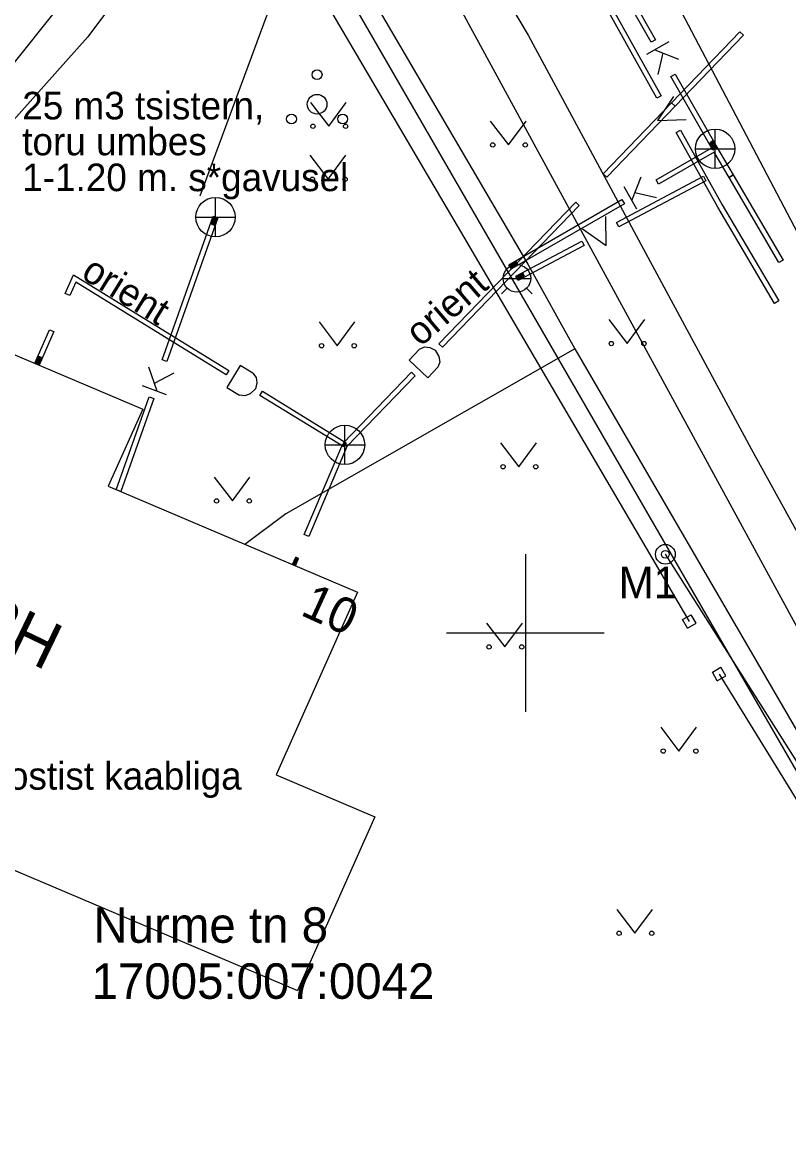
# Model space of a CAD drawing. Extents: x 640432 to 641404, y 6454973 to 6456796.
# Drawn here: x 640487.23 to 640506.68, y 6455087.27 to 6455115.5 of the extents above; entities that cross this region are included whole.
import ezdxf

# ---------------------------------------------------------------- set-up
doc = ezdxf.new("R2010")
doc.units = 0
for name, color, linetype in [('AED', 7, 'Continuous'), ('DTRASS', 7, 'Continuous'), ('HALJASTUS', 7, 'Continuous'), ('HOONE', 7, 'Continuous'), ('KKAEV', 7, 'Continuous'), ('KORGUS', 7, 'Continuous'), ('KTRASS', 7, 'Continuous'), ('MOOTMPUNKT', 7, 'Continuous'), ('MPKAABEL', 7, 'Continuous'), ('MPOHULIIN', 7, 'Continuous'), ('PIIR', 7, 'Continuous'), ('POST', 7, 'Continuous'), ('PUU', 7, 'Continuous'), ('SITRASS', 7, 'Continuous'), ('TEE', 7, 'Continuous'), ('VKAEV', 7, 'Continuous'), ('VORK', 7, 'Continuous'), ('VTRASS', 7, 'Continuous')]:
    doc.layers.add(name, color=color, linetype=linetype)

# ---------------------------------------------------------------- blocks, each defined once
blk = doc.blocks.new('RING02')
at = {"layer": 'KORGUS'}
blk.add_circle((0, 0), 0.2, dxfattribs=at)
blk = doc.blocks.new('PUPOST')
at = {"layer": 'POST'}
blk.add_circle((0, 0), 0.5, dxfattribs=at)
blk = doc.blocks.new('KAKAEV_1')
at = {"layer": 'KKAEV'}
for p, q in [((0, -1), (0, 1)), ((-1, 0), (1, 0))]:
    blk.add_line(p, q, dxfattribs=at)
blk.add_circle((0, 0), 1, dxfattribs=at)
blk = doc.blocks.new('VARPOS_1')
at = {"layer": 'AED'}
for p, q in [((-0.25, 0.25), (-0.25, -0.25)), ((-0.25, 0.25), (0.25, 0.25)), ((0.25, 0.25), (0.25, -0.25)), ((-0.25, -0.25), (0.25, -0.25))]:
    blk.add_line(p, q, dxfattribs=at)
blk = doc.blocks.new('_U44')
at = {"layer": 'DTRASS'}
for p, q in [((640492.762, 6455106.787), (640492.424, 6455106.232)), ((640493.083, 6455106.592), (640492.762, 6455106.787)), ((640492.424, 6455106.232), (640492.745, 6455106.037))]:
    blk.add_line(p, q, dxfattribs=at)
blk.add_lwpolyline([(640493.083, 6455106.592), (640493.168, 6455106.481), (640493.185, 6455106.344), (640493.149, 6455106.198), (640493.012, 6455106.07), (640492.879, 6455106.017), (640492.745, 6455106.037)], dxfattribs=at)
blk = doc.blocks.new('_U45')
at = {"layer": 'KTRASS'}
for p, q in [((640490.654, 6455106.136), (640490.443, 6455106.745)), ((640490.584, 6455106.339), (640491.082, 6455106.602)), ((640490.272, 6455106.275), (640490.884, 6455106.054))]:
    blk.add_line(p, q, dxfattribs=at)
blk = doc.blocks.new('_U46')
at = {"layer": 'DTRASS'}
for p, q in [((640497.308, 6455107.197), (640497.049, 6455106.926)), ((640497.049, 6455106.926), (640497.519, 6455106.477)), ((640497.519, 6455106.477), (640497.778, 6455106.748))]:
    blk.add_line(p, q, dxfattribs=at)
blk.add_lwpolyline([(640497.308, 6455107.197), (640497.434, 6455107.256), (640497.572, 6455107.243), (640497.707, 6455107.177), (640497.802, 6455107.016), (640497.826, 6455106.875), (640497.778, 6455106.748)], dxfattribs=at)
blk = doc.blocks.new('MURU_1_1')
at = {"layer": 'HALJASTUS'}
for p, q in [((-92.7, 121.3), (0, 0)), ((0, 0), (89.1, 121.3))]:
    blk.add_line(p, q, dxfattribs=at)
for centre in [(-80.2, 0), (85.5, 0)]:
    blk.add_circle(centre, 11, dxfattribs=at)
blk = doc.blocks.new('_U68')
at = {"layer": 'KTRASS'}
for p, q in [((640502.698, 6455110.976), (640502.932, 6455111.576)), ((640502.497, 6455111.329), (640502.818, 6455110.764)), ((640502.776, 6455111.176), (640503.325, 6455111.051))]:
    blk.add_line(p, q, dxfattribs=at)
blk = doc.blocks.new('KAKAEV_2')
at = {"layer": 'KKAEV'}
for p, q in [((0, -1), (0, 1)), ((-1, 0), (1, 0))]:
    blk.add_line(p, q, dxfattribs=at)
blk.add_circle((0, 0), 1, dxfattribs=at)
blk = doc.blocks.new('_U73')
at = {"layer": 'KTRASS'}
for p, q in [((640503.636, 6455114.998), (640503.07, 6455114.679)), ((640503.282, 6455114.799), (640503.881, 6455114.562)), ((640503.482, 6455114.72), (640503.356, 6455114.171))]:
    blk.add_line(p, q, dxfattribs=at)
blk = doc.blocks.new('_U97')
at = {"layer": 'VTRASS'}
for p, q in [((640502.052, 6455109.835), (640502.038, 6455110.566)), ((640501.451, 6455110.25), (640502.052, 6455109.835))]:
    blk.add_line(p, q, dxfattribs=at)
blk = doc.blocks.new('VESIIB_1')
at = {"layer": 'VKAEV'}
for p, q in [((-0.7, 0), (0.7, 0)), ((-0.495, -0.495), (-0.774, -0.774)), ((0.495, -0.495), (0.774, -0.774))]:
    blk.add_line(p, q, dxfattribs=at)
blk.add_circle((0, 0), 0.7, dxfattribs=at)
blk = doc.blocks.new('_U103')
at = {"layer": 'VTRASS'}
for p, q in [((640503.754, 6455113.611), (640503.351, 6455113.002)), ((640503.351, 6455113.002), (640504.081, 6455113.031))]:
    blk.add_line(p, q, dxfattribs=at)
blk = doc.blocks.new('PQQSAS_1_1')
at = {"layer": 'PUU'}
for centre, radius in [((0, 1.5), 0.25), ((0, 0), 0.5), ((-1.3, -0.75), 0.25), ((1.3, -0.75), 0.25)]:
    blk.add_circle(centre, radius, dxfattribs=at)
blk = doc.blocks.new('MURU_2')
at = {"layer": 'HALJASTUS'}
for p, q in [((-0.927, 1.213), (0, 0)), ((0, 0), (0.891, 1.213))]:
    blk.add_line(p, q, dxfattribs=at)
for centre in [(-0.802, 0), (0.855, 0)]:
    blk.add_circle(centre, 0.11, dxfattribs=at)
blk = doc.blocks.new('VKORIS')
at = {"layer": 'VORK'}
for p, q in [((0, 4), (0, -4)), ((-4, 0), (4, 0))]:
    blk.add_line(p, q, dxfattribs=at)

msp = doc.modelspace()

# ---------------------------------------------------------------- linework, layer by layer
at = {"layer": 'AED'}
for p, q in [((640494.558, 6455116.63), (640498.439, 6455110.043)), ((640498.439, 6455110.043), (640504.158, 6455100.295)), ((640504.913, 6455098.958), (640509.502, 6455091.501))]:
    msp.add_line(p, q, dxfattribs=at)
at = {"layer": 'DTRASS'}
for p, q in [((640487.57, 6455106.833), (640487.65, 6455107.017)), ((640487.662, 6455107.012), (640487.581, 6455106.828)), ((640487.593, 6455106.823), (640487.673, 6455107.006)), ((640487.664, 6455106.86), (640487.595, 6455106.891)), ((640487.669, 6455106.872), (640487.6, 6455106.902)), ((640487.685, 6455107.001), (640487.604, 6455106.818)), ((640487.674, 6455106.883), (640487.605, 6455106.914)), ((640487.679, 6455106.895), (640487.61, 6455106.925)), ((640487.684, 6455106.906), (640487.615, 6455106.936)), ((640487.696, 6455106.996), (640487.616, 6455106.813)), ((640487.689, 6455106.918), (640487.62, 6455106.948)), ((640487.694, 6455106.929), (640487.625, 6455106.959)), ((640487.708, 6455106.991), (640487.627, 6455106.808)), ((640487.699, 6455106.941), (640487.63, 6455106.971)), ((640487.704, 6455106.952), (640487.635, 6455106.982)), ((640487.639, 6455106.803), (640487.719, 6455106.986)), ((640487.709, 6455106.963), (640487.64, 6455106.994)), ((640487.714, 6455106.975), (640487.645, 6455107.005)), ((640487.719, 6455106.986), (640487.65, 6455107.017)), ((640487.639, 6455106.803), (640487.57, 6455106.833)), ((640487.644, 6455106.815), (640487.575, 6455106.845)), ((640487.649, 6455106.826), (640487.58, 6455106.856)), ((640487.654, 6455106.838), (640487.585, 6455106.868)), ((640487.659, 6455106.849), (640487.59, 6455106.879)), ((640494.092, 6455101.737), (640494.17, 6455101.921)), ((640494.181, 6455101.916), (640494.103, 6455101.732)), ((640494.115, 6455101.727), (640494.193, 6455101.911)), ((640494.19, 6455101.777), (640494.121, 6455101.806)), ((640494.204, 6455101.906), (640494.126, 6455101.722)), ((640494.195, 6455101.788), (640494.126, 6455101.817)), ((640494.2, 6455101.8), (640494.131, 6455101.829)), ((640494.205, 6455101.811), (640494.136, 6455101.84)), ((640494.216, 6455101.901), (640494.138, 6455101.717)), ((640494.21, 6455101.823), (640494.141, 6455101.852)), ((640494.215, 6455101.834), (640494.146, 6455101.863)), ((640494.228, 6455101.897), (640494.149, 6455101.712)), ((640494.219, 6455101.846), (640494.15, 6455101.875)), ((640494.224, 6455101.857), (640494.155, 6455101.886)), ((640494.229, 6455101.869), (640494.16, 6455101.898)), ((640494.161, 6455101.708), (640494.239, 6455101.892)), ((640494.234, 6455101.88), (640494.165, 6455101.909)), ((640494.239, 6455101.892), (640494.17, 6455101.921)), ((640494.161, 6455101.708), (640494.092, 6455101.737)), ((640494.166, 6455101.719), (640494.097, 6455101.748)), ((640494.171, 6455101.731), (640494.102, 6455101.76)), ((640494.176, 6455101.742), (640494.107, 6455101.771)), ((640494.18, 6455101.754), (640494.111, 6455101.783)), ((640494.185, 6455101.765), (640494.116, 6455101.794))]:
    msp.add_line(p, q, dxfattribs=at)
for points in [[(640503.707, 6455113.452), (640505.442, 6455115.251), (640505.532, 6455115.165), (640503.797, 6455113.365)], [(640501.971, 6455111.653), (640503.707, 6455113.452), (640503.797, 6455113.365), (640502.061, 6455111.566)], [(640497.805, 6455107.335), (640501.277, 6455110.933), (640501.367, 6455110.846), (640497.895, 6455107.248)], [(640488.036, 6455107.645), (640487.661, 6455106.793), (640487.547, 6455106.843), (640487.921, 6455107.695)], [(640495.376, 6455104.816), (640497.111, 6455106.615), (640497.201, 6455106.528), (640495.465, 6455104.729)], [(640495.388, 6455104.719), (640493.258, 6455106.029), (640493.324, 6455106.135), (640495.453, 6455104.825)], [(640495.478, 6455104.748), (640494.502, 6455102.446), (640494.386, 6455102.495), (640495.363, 6455104.797)]]:
    msp.add_lwpolyline(points, close=True, dxfattribs=at)
msp.add_lwpolyline([(640492.407, 6455106.553), (640488.588, 6455108.902), (640488.438, 6455108.561), (640488.323, 6455108.611), (640488.531, 6455109.084), (640492.472, 6455106.659), (640492.407, 6455106.553)], dxfattribs=at)
at = {"layer": 'HOONE'}
for p, q in [((640483.04, 6455108.755), (640490.287, 6455105.68)), ((640490.287, 6455105.68), (640489.413, 6455103.722)), ((640489.413, 6455103.722), (640495.742, 6455101.037)), ((640495.742, 6455101.037), (640493.675, 6455096.402)), ((640493.675, 6455096.402), (640496.18, 6455095.339)), ((640496.18, 6455095.339), (640494.215, 6455090.933))]:
    msp.add_line(p, q, dxfattribs=at)
msp.add_lwpolyline([(640484.485, 6455111.292), (640488.542, 6455116.367), (640485.326, 6455118.938), (640481.269, 6455113.863)], close=True, dxfattribs=at)
msp.add_lwpolyline([(640477.52, 6455096.378), (640484.809, 6455093.285), (640485.424, 6455094.663), (640494.215, 6455090.933)], dxfattribs=at)
at = {"layer": 'KTRASS'}
for p, q in [((640504.744, 6455112.477), (640504.679, 6455112.44)), ((640504.778, 6455112.266), (640504.679, 6455112.44)), ((640504.75, 6455112.466), (640504.685, 6455112.429)), ((640504.69, 6455112.446), (640504.789, 6455112.273)), ((640504.757, 6455112.456), (640504.692, 6455112.418)), ((640504.763, 6455112.445), (640504.698, 6455112.407)), ((640504.8, 6455112.279), (640504.701, 6455112.452)), ((640504.769, 6455112.434), (640504.704, 6455112.397)), ((640504.775, 6455112.423), (640504.71, 6455112.386)), ((640504.712, 6455112.459), (640504.811, 6455112.285)), ((640504.781, 6455112.412), (640504.716, 6455112.375)), ((640504.723, 6455112.465), (640504.822, 6455112.291)), ((640504.788, 6455112.401), (640504.723, 6455112.364)), ((640504.794, 6455112.39), (640504.729, 6455112.353)), ((640504.733, 6455112.471), (640504.833, 6455112.297)), ((640504.8, 6455112.38), (640504.735, 6455112.342)), ((640504.806, 6455112.369), (640504.741, 6455112.331)), ((640504.844, 6455112.304), (640504.744, 6455112.477)), ((640504.813, 6455112.358), (640504.747, 6455112.321)), ((640504.819, 6455112.347), (640504.754, 6455112.31)), ((640504.825, 6455112.336), (640504.76, 6455112.299)), ((640504.831, 6455112.325), (640504.766, 6455112.288)), ((640504.837, 6455112.314), (640504.772, 6455112.277)), ((640504.844, 6455112.304), (640504.778, 6455112.266)), ((640492.099, 6455110.563), (640492.033, 6455110.375)), ((640492.044, 6455110.371), (640492.111, 6455110.559)), ((640492.056, 6455110.367), (640492.123, 6455110.555)), ((640492.099, 6455110.563), (640492.17, 6455110.538)), ((640492.033, 6455110.375), (640492.103, 6455110.35)), ((640492.037, 6455110.387), (640492.107, 6455110.362)), ((640492.041, 6455110.399), (640492.112, 6455110.373)), ((640492.045, 6455110.41), (640492.116, 6455110.385)), ((640492.049, 6455110.422), (640492.12, 6455110.397)), ((640492.053, 6455110.434), (640492.124, 6455110.409)), ((640492.058, 6455110.446), (640492.128, 6455110.421)), ((640492.062, 6455110.457), (640492.133, 6455110.432)), ((640492.066, 6455110.469), (640492.137, 6455110.444)), ((640492.068, 6455110.362), (640492.135, 6455110.551)), ((640492.07, 6455110.481), (640492.141, 6455110.456)), ((640492.074, 6455110.493), (640492.145, 6455110.468)), ((640492.079, 6455110.505), (640492.149, 6455110.48)), ((640492.147, 6455110.547), (640492.08, 6455110.358)), ((640492.083, 6455110.516), (640492.153, 6455110.491)), ((640492.087, 6455110.528), (640492.158, 6455110.503)), ((640492.091, 6455110.54), (640492.162, 6455110.515)), ((640492.092, 6455110.354), (640492.158, 6455110.543)), ((640492.095, 6455110.552), (640492.166, 6455110.527)), ((640492.17, 6455110.538), (640492.103, 6455110.35)), ((640499.595, 6455109.323), (640499.768, 6455109.422)), ((640499.632, 6455109.258), (640499.595, 6455109.323)), ((640499.774, 6455109.412), (640499.601, 6455109.312)), ((640499.643, 6455109.264), (640499.606, 6455109.329)), ((640499.607, 6455109.301), (640499.781, 6455109.401)), ((640499.787, 6455109.39), (640499.614, 6455109.29)), ((640499.654, 6455109.27), (640499.617, 6455109.335)), ((640499.793, 6455109.379), (640499.62, 6455109.279)), ((640499.799, 6455109.368), (640499.626, 6455109.268)), ((640499.665, 6455109.276), (640499.627, 6455109.341)), ((640499.632, 6455109.258), (640499.806, 6455109.357)), ((640499.676, 6455109.283), (640499.638, 6455109.347)), ((640499.687, 6455109.289), (640499.649, 6455109.354)), ((640499.697, 6455109.295), (640499.66, 6455109.36)), ((640499.708, 6455109.301), (640499.671, 6455109.366)), ((640499.719, 6455109.307), (640499.682, 6455109.372)), ((640499.73, 6455109.314), (640499.692, 6455109.379)), ((640499.741, 6455109.32), (640499.703, 6455109.385)), ((640499.752, 6455109.326), (640499.714, 6455109.391)), ((640499.762, 6455109.332), (640499.725, 6455109.397)), ((640499.773, 6455109.339), (640499.736, 6455109.404)), ((640499.784, 6455109.345), (640499.747, 6455109.41)), ((640499.795, 6455109.351), (640499.757, 6455109.416)), ((640499.806, 6455109.357), (640499.768, 6455109.422))]:
    msp.add_line(p, q, dxfattribs=at)
for points in [[(640502.061, 6455117.219), (640503.302, 6455115.049), (640503.194, 6455114.987), (640501.953, 6455117.157)], [(640503.799, 6455114.181), (640504.865, 6455112.316), (640504.757, 6455112.254), (640503.69, 6455114.119)], [(640506.43, 6455109.4), (640505.165, 6455111.557), (640505.273, 6455111.62), (640506.537, 6455109.463)], [(640502.509, 6455110.886), (640499.645, 6455109.236), (640499.582, 6455109.344), (640502.447, 6455110.995)], [(640490.785, 6455106.931), (640492.076, 6455110.572), (640492.194, 6455110.53), (640490.903, 6455106.889)], [(640489.616, 6455103.632), (640490.451, 6455105.988), (640490.569, 6455105.946), (640489.734, 6455103.59)]]:
    msp.add_lwpolyline(points, close=True, dxfattribs=at)
msp.add_lwpolyline([(640503.376, 6455111.386), (640503.313, 6455111.494), (640504.834, 6455112.37), (640505.273, 6455111.62), (640505.165, 6455111.557), (640504.788, 6455112.2), (640503.376, 6455111.386)], dxfattribs=at)
at = {"layer": 'MPKAABEL'}
msp.add_lwpolyline([(640491.428, 6455123.065), (640492.395, 6455122.025), (640492.654, 6455121.262), (640492.694, 6455120.2), (640488.899, 6455115.122), (640485.189, 6455110.984), (640483.816, 6455109.552), (640482.037, 6455108.759), (640481.305, 6455107.89), (640481.305, 6455107.89), (640476.353, 6455097.658), (640476.264, 6455096.632), (640476.479, 6455095.222), (640476.785, 6455094.667), (640477.421, 6455094.324), (640479.499, 6455093.774), (640480.582, 6455093.499), (640481.028, 6455093.54), (640481.539, 6455094.673)], dxfattribs=at)
at = {"layer": 'MPOHULIIN'}
msp.add_lwpolyline([(640536.854, 6455048.107), (640523.615, 6455070.339), (640503.55, 6455101.996)], dxfattribs=at)
at = {"layer": 'PIIR'}
msp.add_lwpolyline([(640472.175, 6455096.397), (640477.63, 6455108.21), (640490.12, 6455125.49), (640517.82, 6455077.55), (640494.88, 6455064.29), (640492.37, 6455057.97), (640487.485, 6455059.905)], dxfattribs=at)
at = {"layer": 'SITRASS'}
for points in [[(640489.747, 6455131.05), (640491.427, 6455127.939), (640492.57, 6455122.156), (640500.063, 6455109.358), (640501.251, 6455107.206)], [(640493.885, 6455131.06), (640493.573, 6455124.612), (640508.45, 6455097.283), (640519.545, 6455077.992), (640524.752, 6455069.009), (640525.257, 6455063.976)], [(640501.251, 6455107.206), (640493.918, 6455103.019), (640492.877, 6455102.243)], [(640501.251, 6455107.206), (640507.876, 6455095.814), (640512.526, 6455088.444), (640518.884, 6455077.849), (640520.749, 6455074.079)]]:
    msp.add_lwpolyline(points, dxfattribs=at)
at = {"layer": 'TEE'}
for points in [[(640490.523, 6455131.052), (640493.944, 6455125.463), (640500.069, 6455115.171)], [(640497.496, 6455127.55), (640503.352, 6455116.915), (640508.803, 6455106.531)], [(640491.743, 6455111.091), (640493.447, 6455115.68), (640495.159, 6455117.743)], [(640500.069, 6455115.171), (640505.728, 6455104.672), (640512.048, 6455093.218), (640517.894, 6455082.664), (640523.609, 6455072.209)]]:
    msp.add_lwpolyline(points, dxfattribs=at)
at = {"layer": 'VTRASS'}
for p, q in [((640499.765, 6455109.029), (640499.942, 6455109.123)), ((640499.801, 6455108.963), (640499.765, 6455109.029)), ((640499.948, 6455109.112), (640499.771, 6455109.018)), ((640499.812, 6455108.969), (640499.776, 6455109.035)), ((640499.777, 6455109.007), (640499.954, 6455109.101)), ((640499.96, 6455109.09), (640499.783, 6455108.996)), ((640499.823, 6455108.975), (640499.787, 6455109.041)), ((640499.965, 6455109.079), (640499.789, 6455108.985)), ((640499.971, 6455109.068), (640499.795, 6455108.974)), ((640499.834, 6455108.981), (640499.798, 6455109.047)), ((640499.801, 6455108.963), (640499.977, 6455109.057)), ((640499.845, 6455108.986), (640499.81, 6455109.053)), ((640499.856, 6455108.992), (640499.821, 6455109.058)), ((640499.867, 6455108.998), (640499.832, 6455109.064)), ((640499.878, 6455109.004), (640499.843, 6455109.07)), ((640499.889, 6455109.01), (640499.854, 6455109.076)), ((640499.9, 6455109.016), (640499.865, 6455109.082)), ((640499.911, 6455109.022), (640499.876, 6455109.088)), ((640499.922, 6455109.027), (640499.887, 6455109.094)), ((640499.933, 6455109.033), (640499.898, 6455109.1)), ((640499.944, 6455109.039), (640499.909, 6455109.105)), ((640499.955, 6455109.045), (640499.92, 6455109.111)), ((640499.966, 6455109.051), (640499.931, 6455109.117)), ((640499.977, 6455109.057), (640499.942, 6455109.123))]:
    msp.add_line(p, q, dxfattribs=at)
for points in [[(640502.224, 6455115.81), (640503.445, 6455113.628), (640503.336, 6455113.567), (640502.115, 6455115.749)], [(640504.576, 6455111.476), (640502.369, 6455110.301), (640502.31, 6455110.412), (640504.517, 6455111.586)], [(640501.486, 6455109.832), (640499.812, 6455108.941), (640499.754, 6455109.051), (640501.427, 6455109.942)]]:
    msp.add_lwpolyline(points, close=True, dxfattribs=at)
msp.add_lwpolyline([(640506.318, 6455108.36), (640504.883, 6455110.802), (640503.824, 6455112.695), (640503.933, 6455112.756), (640504.991, 6455110.864), (640506.426, 6455108.423), (640506.318, 6455108.36)], dxfattribs=at)

# ---------------------------------------------------------------- block references
at = {"layer": 'AED', "xscale": 0.5, "yscale": 0.5}
for p, rotation in [((640504.158, 6455100.295), 118.60337701115506), ((640504.913, 6455098.958), 120.01044334110209)]:
    msp.add_blockref('VARPOS_1', p, dxfattribs=dict(at, rotation=rotation))
at = {"layer": 'DTRASS'}
for name in ['_U46', '_U44']:
    msp.add_blockref(name, (0, 0), dxfattribs=at)
at = {"layer": 'HALJASTUS'}
for name, p, xscale, yscale in [('MURU_1_1', (640495.009, 6455112.855), 0.005, 0.005), ('MURU_2', (640499.569, 6455112.382), 0.5, 0.5), ('MURU_2', (640494.995, 6455111.513), 0.5, 0.5), ('MURU_2', (640495.226, 6455107.287), 0.5, 0.5), ('MURU_2', (640502.58, 6455107.344), 0.5, 0.5), ('MURU_1_1', (640499.833, 6455104.218), 0.005, 0.005), ('MURU_2', (640492.563, 6455103.349), 0.5, 0.5), ('MURU_1_1', (640499.478, 6455099.646), 0.005, 0.005), ('MURU_1_1', (640503.896, 6455097.004), 0.005, 0.005), ('MURU_1_1', (640502.778, 6455092.381), 0.005, 0.005)]:
    msp.add_blockref(name, p, dxfattribs=dict(at, xscale=xscale, yscale=yscale))
at = {"layer": 'KKAEV', "xscale": 0.5, "yscale": 0.5}
for name, p in [('KAKAEV_2', (640504.811, 6455112.285)), ('KAKAEV_1', (640492.135, 6455110.551)), ('KAKAEV_1', (640495.42, 6455104.772))]:
    msp.add_blockref(name, p, dxfattribs=at)
at = {"layer": 'KTRASS'}
for name in ['_U73', '_U68', '_U45']:
    msp.add_blockref(name, (0, 0), dxfattribs=at)
at = {"layer": 'MOOTMPUNKT', "xscale": 0.5, "yscale": 0.5}
msp.add_blockref('RING02', (640503.55, 6455101.996), dxfattribs=at)
at = {"layer": 'POST', "xscale": 0.5, "yscale": 0.5}
msp.add_blockref('PUPOST', (640503.55, 6455101.996), dxfattribs=at)
at = {"layer": 'PUU', "xscale": 0.5, "yscale": 0.5}
msp.add_blockref('PQQSAS_1_1', (640494.713, 6455113.416), dxfattribs=at)
at = {"layer": 'VKAEV', "xscale": 0.5, "yscale": 0.5}
msp.add_blockref('VESIIB_1', (640499.783, 6455108.996), dxfattribs=at)
at = {"layer": 'VORK', "xscale": 0.5, "yscale": 0.5}
msp.add_blockref('VKORIS', (640500, 6455100), dxfattribs=at)
at = {"layer": 'VTRASS'}
for name in ['_U103', '_U97']:
    msp.add_blockref(name, (0, 0), dxfattribs=at)

# ---------------------------------------------------------------- texts
at = {"layer": 'DTRASS'}
for rotation, p in [(328.3268, (640488.691, 6455109.021)), (40.6668, (640497.333, 6455107.244))]:
    msp.add_text('orient', height=0.7, rotation=rotation, dxfattribs=at).set_placement(p)
at = {"layer": 'HOONE'}
for s, height, rotation, p in [('10', 0.9, 335.4477, (640494.26, 6455100.471)), ('2H', 1.2, 334.3195, (640485.984, 6455099.928))]:
    msp.add_text(s, height=height, rotation=rotation, dxfattribs=at).set_placement(p)
at = {"layer": 'KTRASS'}
for s, p in [('25 m3 tsistern,', (640487.231, 6455113.03)), ('toru umbes', (640487.231, 6455112.12)), ('1-1.20 m. s*gavusel', (640487.231, 6455111.21))]:
    msp.add_text(s, height=0.7, dxfattribs=at).set_placement(p)
at = {"layer": 'MPKAABEL'}
msp.add_text('elekter maja taga olevast postist kaabliga', height=0.7, dxfattribs=at).set_placement((640475.681, 6455096.025))
at = {"layer": 'PIIR'}
for s, p in [('Nurme tn 8', (640489.037, 6455092.14)), ('17005:007:0042', (640488.99, 6455090.718))]:
    msp.add_text(s, height=0.9, dxfattribs=at).set_placement(p)
at = {"layer": 'POST'}
msp.add_text('M1', height=0.8, rotation=359.996, dxfattribs=at).set_placement((640502.363, 6455100.882))

doc.saveas('drawing.dxf')
